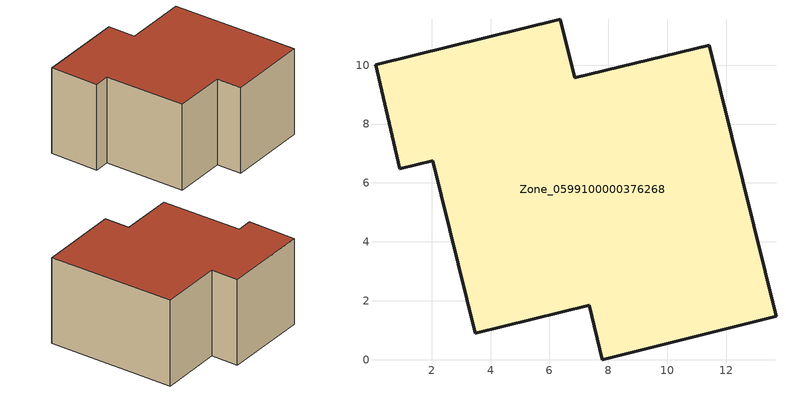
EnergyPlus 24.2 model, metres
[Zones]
Zone_0599100000376268
 floor ground (C_G): 11.44,10.68 13.69,1.47 7.79,0 7.35,1.84 3.48,0.9 2.04,6.76 0.92,6.48 0.09,10.02 6.37,11.56 6.86,9.56 z0
 wall outside (C_F): 3.48,0.9 7.35,1.84 7.79,0 13.69,1.47 11.44,10.68 6.86,9.56 6.37,11.56 0.09,10.02 0.92,6.48 2.04,6.76 3.48,0.9 z0:6.53
 roof outside (C_R): 6.37,11.56 0.09,10.02 0.92,6.48 2.04,6.76 3.48,0.9 7.35,1.84 7.79,0 13.69,1.47 11.44,10.68 6.86,9.56 z6.53
[BUILDING]
Pand.0599100000376268: North Axis=0; Terrain=City; Loads Convergence Tolerance Value=0.04; Temperature Convergence Tolerance Value=0.4; Solar Distribution=FullExterior; Maximum Number of Warmup Days=25; Minimum Number of Warmup Days=1
[Site:Location]
Rotterdam.The.Hague.AP_ZH_NLD Design_Conditions: Latitude=51.96; Longitude=4.45; Time Zone=1; Elevation=-4.5
[SITE:GROUNDTEMPERATURE:BUILDINGSURFACE]
18, 18, 18, 18, 18, 18, 18, 18, 18, 18, 18, 18
[MATERIAL] Thermal Absorptance=0.9; Solar Absorptance=0.7; Visible Absorptance=0.7
Name | Roughness | Thickness | Conductivity | Density | Specific Heat
G.D.1992-2005 | MediumSmooth | 0.15 | 0.06 | 540 | 1210
F.D.1992-2005 | Rough | 0.3 | 0.12 | 1920 | 840
R.D.1992-2005 | MediumRough | 0.2 | 0.08 | 1500 | 1000
[CONSTRUCTION]
C_G: G.D.1992-2005
C_F: F.D.1992-2005
C_R: R.D.1992-2005
[ZONE]
Zone_0599100000376268: Type=1; Multiplier=1; Ceiling Height=Autocalculate; Volume=Autocalculate; Floor Area=autocalculate; Part of Total Floor Area=Yes
[ZONEINFILTRATION:DESIGNFLOWRATE]
Infil_Zone_0599100000376268: Zone or ZoneList or Space or SpaceList=Zone_0599100000376268; Schedule=AlwaysOn; Design Flow Rate Calculation Method=Flow/Area; Flow Rate per Floor Area=0.0021; Constant Term Coefficient=1; Temperature Term Coefficient=0; Velocity Term Coefficient=0; Velocity Squared Term Coefficient=0
[HVACTEMPLATE:ZONE:IDEALLOADSAIRSYSTEM]
Zone_0599100000376268: Maximum Heating Supply Air Temperature=50; Minimum Cooling Supply Air Temperature=13; Maximum Heating Supply Air Humidity Ratio=0.0156; Minimum Cooling Supply Air Humidity Ratio=0.0077; Heating Limit=NoLimit; Cooling Limit=NoLimit; Dehumidification Control Type=ConstantSensibleHeatRatio; Cooling Sensible Heat Ratio=0.7; Dehumidification Setpoint=60; Humidification Control Type=None; Humidification Setpoint=30; Outdoor Air Method=None; Outdoor Air Flow Rate per Person=0.00944; Outdoor Air Flow Rate per Zone Floor Area=0; Outdoor Air Flow Rate per Zone=0; Demand Controlled Ventilation Type=None; Outdoor Air Economizer Type=NoEconomizer; Heat Recovery Type=None; Sensible Heat Recovery Effectiveness=0.7; Latent Heat Recovery Effectiveness=0.65
[ZONECONTROL:THERMOSTAT]
ThermostatControl_Zone_0599100000376268: Zone or ZoneList=Zone_0599100000376268; Control Type Schedule=DualSetpointControlType; Control 1=Thermostat_Zone_0599100000376268; Temperature Difference Between Cutout And Setpoint=0
[THERMOSTATSETPOINT:DUALSETPOINT]
Thermostat_Zone_0599100000376268: Heating Setpoint Temperature Schedule=HeatingSetpoint_Zone_0599100000376268; Cooling Setpoint Temperature Schedule=CoolingSetpoint_Zone_0599100000376268
[SCHEDULE:COMPACT]
HeatingSetpoint_Zone_0599100000376268: Through: 12/31, For: AllDays, Until: 24:00, 21
CoolingSetpoint_Zone_0599100000376268: Through: 12/31, For: AllDays, Until: 24:00, 24
DualSetpointControlType: Through: 12/31, For: AllDays, Until: 24:00, 4
AlwaysOn: Through: 12/31, For: AllDays, Until: 24:00, 1
